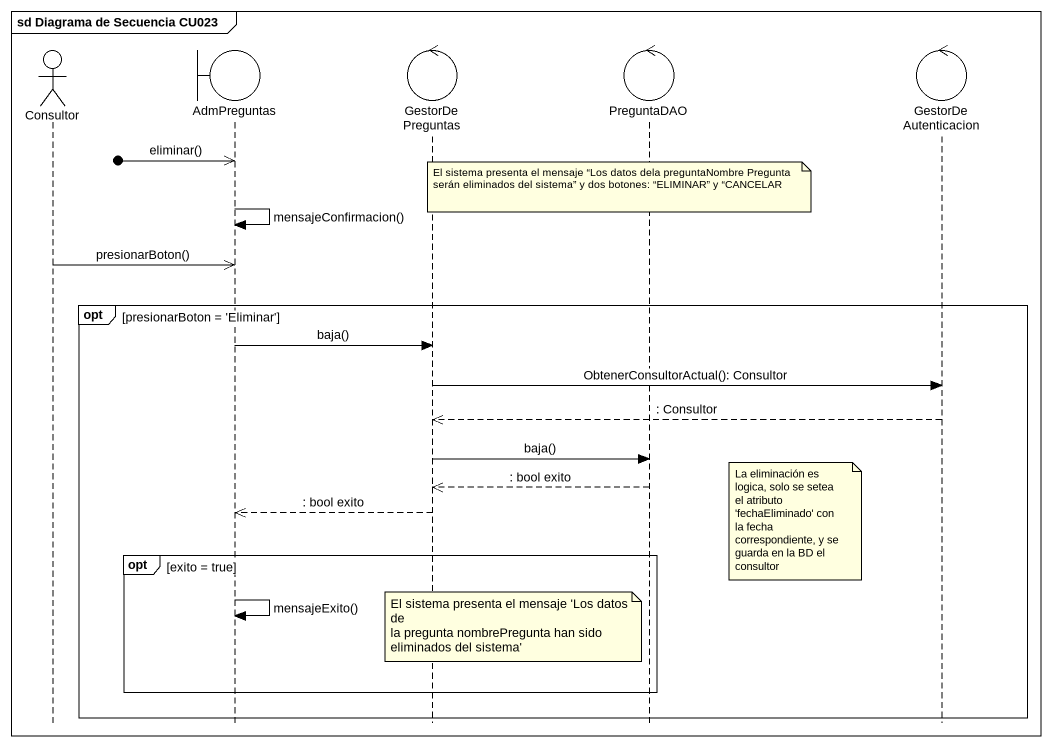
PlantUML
@startuml
mainframe sd Diagrama de Secuencia CU023
hide footbox
actor Consultor
boundary AdmPreguntas
control GestorDePreguntas
control PreguntaDAO
control GestorDeAutenticacion

[o->> AdmPreguntas : eliminar()
note over PreguntaDAO
  El sistema presenta el mensaje “Los datos dela preguntaNombre Pregunta
  serán eliminados del sistema” y dos botones: “ELIMINAR” y “CANCELAR
end note
AdmPreguntas -> AdmPreguntas : mensajeConfirmacion()
Consultor ->> AdmPreguntas : presionarBoton()
opt presionarBoton = 'Eliminar'
  AdmPreguntas -> GestorDePreguntas : baja()
  GestorDePreguntas -> GestorDeAutenticacion : ObtenerConsultorActual(): Consultor
  GestorDeAutenticacion -->> GestorDePreguntas : : Consultor
  GestorDePreguntas -> PreguntaDAO : baja()
  PreguntaDAO -->> GestorDePreguntas : : bool exito
  GestorDePreguntas -->> AdmPreguntas : : bool exito
  note right of PreguntaDAO : La eliminación es logica, solo se setea el atributo 'fechaEliminado' con la fecha correspondiente, y se guarda en la BD el consultor
  opt exito = true
    AdmPreguntas -> AdmPreguntas : mensajeExito()
    note over GestorDePreguntas
      El sistema presenta el mensaje 'Los datos de
      la pregunta nombrePregunta han sido
      eliminados del sistema'
    end note
  end
end
@enduml
